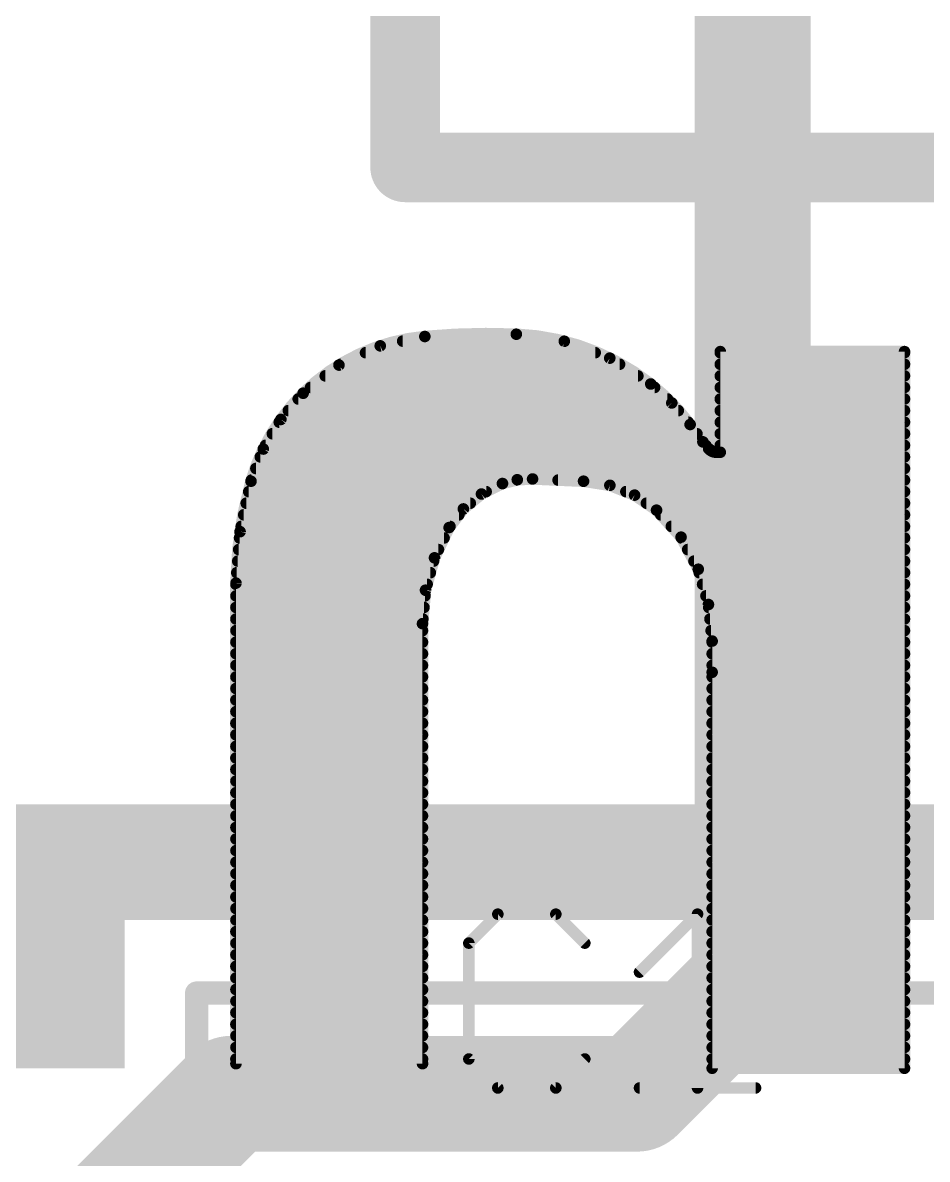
# Model space of a CAD drawing. Extents: x -29 to 78, y -15 to 21.
# Drawn here: x 7.036 to 9.019, y 6.968 to 9.461 of the extents above; entities that cross this region are included whole.
import ezdxf

# ---------------------------------------------------------------- set-up
doc = ezdxf.new("R2010")
doc.units = 0
for name, color, linetype in [('1', 12, 'CONTINUOUS'), ('16', 132, 'CONTINUOUS'), ('22', 53, 'CONTINUOUS'), ('25', 253, 'CONTINUOUS'), ('39', 12, 'CONTINUOUS')]:
    doc.layers.add(name, color=color, linetype=linetype)

# ---------------------------------------------------------------- blocks, each defined once
blk = doc.blocks.new('RECT')
blk.add_solid([(-0.5, -0.5), (0.5, -0.5), (-0.5, 0.5), (0.5, 0.5)])

msp = doc.modelspace()

# ---------------------------------------------------------------- linework, layer by layer
at = {"layer": '1'}
for points, const_width in [([(7.874, 9.144), (7.874, 13.716)], 0.1524), ([(12.446, 9.144), (7.874, 9.144)], 0.1524), ([(13.97, 7.62), (0, 7.62)], 0.254)]:
    msp.add_lwpolyline(points, dxfattribs=dict(at, const_width=const_width))
at = {"layer": '1', "const_width": 0.0762}
for points in [[(7.874, 9.1821, 1), (7.874, 9.1059)], [(7.8359, 9.144, 1), (7.9121, 9.144)]]:
    msp.add_lwpolyline(points, format="xyb", dxfattribs=at)
at = {"layer": '16'}
for points, const_width in [([(7.874, 9.144), (7.874, 13.716)], 0.1524), ([(8.636, 9.906), (8.636, 7.366)], 0.254), ([(12.446, 9.144), (7.874, 9.144)], 0.1524), ([(13.97, 7.62), (0, 7.62)], 0.254), ([(8.636, 7.366), (8.382, 7.112)], 0.254), ([(7.493, 7.112), (6.731, 6.35)], 0.254), ([(8.382, 7.112), (7.493, 7.112)], 0.254)]:
    msp.add_lwpolyline(points, dxfattribs=dict(at, const_width=const_width))
for points, const_width in [([(7.874, 9.1821, 1), (7.874, 9.1059)], 0.0762), ([(7.8359, 9.144, 1), (7.9121, 9.144)], 0.0762), ([(8.6809, 7.3211, 1), (8.5911, 7.4109)], 0.127), ([(8.5725, 7.366, 1), (8.6995, 7.366)], 0.127), ([(7.493, 7.1755, 1), (7.493, 7.0485)], 0.127), ([(7.5379, 7.0671, 1), (7.4481, 7.1569)], 0.127), ([(8.382, 7.0485, 1), (8.382, 7.1755)], 0.127), ([(8.3371, 7.1569, 1), (8.4269, 7.0671)], 0.127)]:
    msp.add_lwpolyline(points, format="xyb", dxfattribs=dict(at, const_width=const_width))
at = {"layer": '22'}
for points, const_width in [([(7.9172, 8.7732, 0.1741), (7.6505, 8.6487)], 0.0254), ([(8.1178, 8.7782, 0.0335), (7.9172, 8.7732)], 0.0254), ([(7.917, 8.7795, 1), (7.9174, 8.7669)], 0.0127), ([(7.9166, 8.7795, 1), (7.9178, 8.7669)], 0.0127), ([(7.9185, 8.767, 1), (7.9159, 8.7794)], 0.0127), ([(7.9178, 8.7669, 1), (7.9166, 8.7795)], 0.0127), ([(8.1187, 8.7845, 1), (8.1169, 8.7719)], 0.0127), ([(8.4125, 8.669, 0.1577), (8.1178, 8.7782)], 0.0254), ([(8.1181, 8.7845, 1), (8.1175, 8.7719)], 0.0127), ([(8.1175, 8.7719, 1), (8.1181, 8.7845)], 0.0127), ([(8.118, 8.7719, 1), (8.1176, 8.7845)], 0.0127), ([(7.8182, 8.7589, 1), (7.8208, 8.7465)], 0.0127), ([(7.8222, 8.7469, 1), (7.8168, 8.7584)], 0.0127), ([(7.8686, 8.7693, 1), (7.8686, 8.7567)], 0.0127), ([(8.2252, 8.7687, 1), (8.2208, 8.7568)], 0.0127), ([(8.221, 8.7567, 1), (8.221, 8.7693)], 0.0127), ([(8.222, 8.7564, 1), (8.2239, 8.769)], 0.0127), ([(8.5649, 8.7464, 1), (8.5649, 8.7338)], 0.0127), ([(8.5712, 8.7401, 1), (8.5586, 8.7401)], 0.0127), ([(8.5649, 8.7464, 1), (8.5649, 8.7338)], 0.0127), ([(8.5712, 8.7401, 1), (8.5586, 8.7401)], 0.0127), ([(8.975, 8.7401, 1), (8.9624, 8.7401)], 0.0127), ([(8.975, 8.7401, 1), (8.9624, 8.7401)], 0.0127), ([(8.9687, 8.7338, 1), (8.9687, 8.7464)], 0.0127), ([(8.9687, 8.7338, 1), (8.9687, 8.7464)], 0.0127), ([(7.7872, 8.7439, 1), (7.7872, 8.7313)], 0.0127), ([(8.2907, 8.7313, 1), (8.2907, 8.7439)], 0.0127), ([(8.326, 8.7311, 1), (8.3192, 8.7204)], 0.0127), ([(8.3204, 8.7198, 1), (8.3248, 8.7317)], 0.0127), ([(8.5649, 8.7439, 1), (8.5649, 8.7313)], 0.0127), ([(8.9687, 8.7313, 1), (8.9687, 8.7439)], 0.0127), ([(7.7263, 8.7162, 1), (7.7317, 8.7047)], 0.0127), ([(7.7329, 8.7054, 1), (7.7251, 8.7154)], 0.0127), ([(7.7328, 8.7186, 1), (7.7328, 8.7059)], 0.0127), ([(8.3441, 8.7059, 1), (8.3441, 8.7186)], 0.0127), ([(8.5649, 8.7186, 1), (8.5649, 8.7059)], 0.0127), ([(8.9687, 8.7059, 1), (8.9687, 8.7186)], 0.0127), ([(7.6989, 8.6931, 1), (7.6989, 8.6805)], 0.0127), ([(8.3843, 8.6805, 1), (8.3843, 8.6931)], 0.0127), ([(8.4168, 8.6737, 1), (8.4082, 8.6643)], 0.0127), ([(8.4988, 8.5801, 0.0664), (8.4125, 8.669)], 0.0254), ([(8.4164, 8.674, 1), (8.4086, 8.664)], 0.0127), ([(8.4086, 8.664, 1), (8.4164, 8.674)], 0.0127), ([(8.4091, 8.6636, 1), (8.4159, 8.6744)], 0.0127), ([(8.5649, 8.6931, 1), (8.5649, 8.6805)], 0.0127), ([(8.9687, 8.6805, 1), (8.9687, 8.6931)], 0.0127), ([(7.6505, 8.6487, 0.1281), (7.5362, 8.4557)], 0.0254), ([(7.6466, 8.6537, 1), (7.6544, 8.6437)], 0.0127), ([(7.646, 8.6532, 1), (7.655, 8.6442)], 0.0127), ([(7.6553, 8.6446, 1), (7.6457, 8.6528)], 0.0127), ([(7.655, 8.6442, 1), (7.646, 8.6532)], 0.0127), ([(7.6666, 8.6677, 1), (7.6666, 8.6551)], 0.0127), ([(8.4209, 8.6551, 1), (8.4209, 8.6677)], 0.0127), ([(8.5649, 8.6677, 1), (8.5649, 8.6551)], 0.0127), ([(8.9687, 8.6551, 1), (8.9687, 8.6677)], 0.0127), ([(7.6397, 8.6424, 1), (7.6397, 8.6297)], 0.0127), ([(8.4491, 8.6297, 1), (8.4491, 8.6424)], 0.0127), ([(8.4634, 8.6315, 1), (8.4538, 8.6233)], 0.0127), ([(8.4543, 8.6227, 1), (8.4629, 8.6321)], 0.0127), ([(8.5649, 8.6424, 1), (8.5649, 8.6297)], 0.0127), ([(8.9687, 8.6297, 1), (8.9687, 8.6424)], 0.0127), ([(7.5968, 8.5953, 1), (7.6064, 8.5871)], 0.0127), ([(7.6071, 8.5879, 1), (7.5961, 8.5944)], 0.0127), ([(7.6181, 8.6169, 1), (7.6181, 8.6043)], 0.0127), ([(8.4729, 8.6043, 1), (8.4729, 8.6169)], 0.0127), ([(8.5649, 8.6169, 1), (8.5649, 8.6043)], 0.0127), ([(8.9687, 8.6043, 1), (8.9687, 8.6169)], 0.0127), ([(7.5981, 8.5915, 1), (7.5981, 8.5789)], 0.0127), ([(8.5039, 8.5839, 1), (8.4937, 8.5763)], 0.0127), ([(8.5268, 8.542, 0.0022), (8.4988, 8.5801)], 0.0254), ([(8.5039, 8.5839, 1), (8.4937, 8.5763)], 0.0127), ([(8.4937, 8.5763, 1), (8.5039, 8.5839)], 0.0127), ([(8.494, 8.576, 1), (8.5036, 8.5842)], 0.0127), ([(8.4945, 8.5789, 1), (8.4945, 8.5915)], 0.0127), ([(8.5649, 8.5915, 1), (8.5649, 8.5789)], 0.0127), ([(8.9687, 8.5789, 1), (8.9687, 8.5915)], 0.0127), ([(7.583, 8.5662, 1), (7.583, 8.5535)], 0.0127), ([(8.5137, 8.5535, 1), (8.5137, 8.5662)], 0.0127), ([(8.5317, 8.5461, 1), (8.5219, 8.5379)], 0.0127), ([(8.5268, 8.542, 0.0333), (8.5395, 8.5268)], 0.0254), ([(8.5319, 8.5457, 1), (8.5217, 8.5383)], 0.0127), ([(8.5217, 8.5382, 1), (8.5319, 8.5458)], 0.0127), ([(8.5217, 8.5383, 1), (8.5319, 8.5457)], 0.0127), ([(8.5649, 8.5662, 1), (8.5649, 8.5535)], 0.0127), ([(8.9687, 8.5535, 1), (8.9687, 8.5662)], 0.0127), ([(7.5577, 8.5295, 1), (7.5686, 8.523)], 0.0127), ([(7.5691, 8.524, 1), (7.5572, 8.5285)], 0.0127), ([(7.568, 8.5407, 1), (7.568, 8.5281)], 0.0127), ([(8.5431, 8.532, 1), (8.5359, 8.5216)], 0.0127), ([(8.5395, 8.5268, 0.205), (8.5573, 8.5192)], 0.0254), ([(8.5441, 8.5312, 1), (8.5349, 8.5224)], 0.0127), ([(8.5332, 8.5281, 1), (8.5332, 8.5407)], 0.0127), ([(8.5346, 8.5227, 1), (8.5444, 8.5309)], 0.0127), ([(8.5349, 8.5224, 1), (8.5441, 8.5312)], 0.0127), ([(8.5489, 8.5274, 1), (8.5464, 8.515)], 0.0127), ([(8.544, 8.516, 1), (8.5512, 8.5264)], 0.0127), ([(8.5573, 8.5255, 1), (8.5573, 8.5129)], 0.0127), ([(8.5573, 8.5255, 1), (8.5573, 8.5129)], 0.0127), ([(8.556, 8.513, 1), (8.5586, 8.5254)], 0.0127), ([(8.5573, 8.5129, 1), (8.5573, 8.5255)], 0.0127), ([(8.5649, 8.5407, 1), (8.5649, 8.5281)], 0.0127), ([(8.5649, 8.5129, 1), (8.5649, 8.5255)], 0.0127), ([(8.5649, 8.5129, 1), (8.5649, 8.5255)], 0.0127), ([(8.9687, 8.5281, 1), (8.9687, 8.5407)], 0.0127), ([(7.5566, 8.5153, 1), (7.5566, 8.5027)], 0.0127), ([(8.5586, 8.5192, 1), (8.5712, 8.5192)], 0.0127), ([(8.5586, 8.5192, 1), (8.5712, 8.5192)], 0.0127), ([(8.9687, 8.5027, 1), (8.9687, 8.5153)], 0.0127), ([(7.5469, 8.49, 1), (7.5469, 8.4773)], 0.0127), ([(8.9687, 8.4773, 1), (8.9687, 8.49)], 0.0127), ([(7.5362, 8.4557, 0.0668), (7.5032, 8.2321)], 0.0254), ([(7.5303, 8.458, 1), (7.5421, 8.4534)], 0.0127), ([(7.5301, 8.4575, 1), (7.5423, 8.4539)], 0.0127), ([(7.5424, 8.4544, 1), (7.53, 8.457)], 0.0127), ([(7.5423, 8.4539, 1), (7.5301, 8.4575)], 0.0127), ([(7.5372, 8.4645, 1), (7.5372, 8.4519)], 0.0127), ([(8.0874, 8.4506, 0.1719), (7.9705, 8.3541)], 0.0254), ([(8.0858, 8.4568, 1), (8.089, 8.4444)], 0.0127), ([(8.1534, 8.4607, 0.0992), (8.0874, 8.4506)], 0.0254), ([(8.0852, 8.4566, 1), (8.0896, 8.4446)], 0.0127), ([(8.0902, 8.4449, 1), (8.0846, 8.4563)], 0.0127), ([(8.0896, 8.4446, 1), (8.0852, 8.4566)], 0.0127), ([(8.1196, 8.4653, 1), (8.1202, 8.4526)], 0.0127), ([(8.1171, 8.4519, 1), (8.1171, 8.4645)], 0.0127), ([(8.1215, 8.4528, 1), (8.1183, 8.4651)], 0.0127), ([(8.1537, 8.467, 1), (8.1531, 8.4544)], 0.0127), ([(8.1534, 8.4607, 0.0006), (8.2652, 8.4557)], 0.0254), ([(8.1537, 8.467, 1), (8.1531, 8.4544)], 0.0127), ([(8.1537, 8.4544, 1), (8.1531, 8.467)], 0.0127), ([(8.1531, 8.4544, 1), (8.1537, 8.467)], 0.0127), ([(8.2093, 8.4645, 1), (8.2093, 8.4519)], 0.0127), ([(8.2662, 8.462, 1), (8.2642, 8.4494)], 0.0127), ([(8.4252, 8.3922, 0.1688), (8.2652, 8.4557)], 0.0254), ([(8.2655, 8.462, 1), (8.2649, 8.4494)], 0.0127), ([(8.2649, 8.4494, 1), (8.2655, 8.462)], 0.0127), ([(8.2649, 8.4494, 1), (8.2655, 8.462)], 0.0127), ([(8.3252, 8.4526, 1), (8.3205, 8.4408)], 0.0127), ([(8.3219, 8.4404, 1), (8.3238, 8.453)], 0.0127), ([(8.9687, 8.4519, 1), (8.9687, 8.4645)], 0.0127), ([(7.5312, 8.4391, 1), (7.5312, 8.4265)], 0.0127), ([(8.0386, 8.4333, 1), (8.0442, 8.422)], 0.0127), ([(8.0454, 8.4227, 1), (8.0374, 8.4325)], 0.0127), ([(8.0517, 8.4265, 1), (8.0517, 8.4391)], 0.0127), ([(8.3579, 8.4391, 1), (8.3579, 8.4265)], 0.0127), ([(8.3807, 8.4304, 1), (8.3735, 8.4199)], 0.0127), ([(8.3747, 8.4193, 1), (8.3794, 8.4311)], 0.0127), ([(8.9687, 8.4265, 1), (8.9687, 8.4391)], 0.0127), ([(7.5257, 8.4138, 1), (7.5257, 8.4011)], 0.0127), ([(7.9977, 8.3998, 1), (8.0058, 8.39)], 0.0127), ([(8.0068, 8.391, 1), (7.9967, 8.3988)], 0.0127), ([(8.0169, 8.4011, 1), (8.0169, 8.4138)], 0.0127), ([(8.403, 8.4138, 1), (8.403, 8.4011)], 0.0127), ([(8.4299, 8.3965, 1), (8.4205, 8.3879)], 0.0127), ([(8.5166, 8.2626, 0.1229), (8.4252, 8.3922)], 0.0254), ([(8.4293, 8.397, 1), (8.4211, 8.3874)], 0.0127), ([(8.4211, 8.3874, 1), (8.4293, 8.397)], 0.0127), ([(8.4216, 8.387, 1), (8.4288, 8.3974)], 0.0127), ([(8.9687, 8.4011, 1), (8.9687, 8.4138)], 0.0127), ([(7.5202, 8.3883, 1), (7.5202, 8.3757)], 0.0127), ([(7.9919, 8.3757, 1), (7.9919, 8.3883)], 0.0127), ([(8.4344, 8.3883, 1), (8.4344, 8.3757)], 0.0127), ([(8.9687, 8.3757, 1), (8.9687, 8.3883)], 0.0127), ([(7.5186, 8.3445, 1), (7.5059, 8.3455)], 0.0127), ([(7.506, 8.3463, 1), (7.5184, 8.3437)], 0.0127), ([(7.5147, 8.3629, 1), (7.5147, 8.3503)], 0.0127), ([(7.9705, 8.3541, 0.136), (7.9121, 8.1432)], 0.0254), ([(7.9655, 8.358, 1), (7.9755, 8.3502)], 0.0127), ([(7.9651, 8.3574, 1), (7.9759, 8.3508)], 0.0127), ([(7.9762, 8.3513, 1), (7.9648, 8.3569)], 0.0127), ([(7.9759, 8.3508, 1), (7.9651, 8.3574)], 0.0127), ([(7.9724, 8.3503, 1), (7.9724, 8.3629)], 0.0127), ([(8.4575, 8.3629, 1), (8.4575, 8.3503)], 0.0127), ([(8.9687, 8.3503, 1), (8.9687, 8.3629)], 0.0127), ([(7.5111, 8.3376, 1), (7.5111, 8.3249)], 0.0127), ([(7.9594, 8.3249, 1), (7.9594, 8.3376)], 0.0127), ([(8.4845, 8.336, 1), (8.4733, 8.33)], 0.0127), ([(8.4798, 8.3376, 1), (8.4798, 8.3249)], 0.0127), ([(8.4742, 8.3288, 1), (8.4836, 8.3373)], 0.0127), ([(8.9687, 8.3249, 1), (8.9687, 8.3376)], 0.0127), ([(7.5091, 8.3121, 1), (7.5091, 8.2995)], 0.0127), ([(7.9471, 8.2995, 1), (7.9471, 8.3121)], 0.0127), ([(8.4934, 8.3121, 1), (8.4934, 8.2995)], 0.0127), ([(8.9687, 8.2995, 1), (8.9687, 8.3121)], 0.0127), ([(7.5071, 8.2867, 1), (7.5071, 8.2741)], 0.0127), ([(7.9327, 8.2905, 1), (7.9441, 8.2849)], 0.0127), ([(7.9445, 8.286, 1), (7.9323, 8.2894)], 0.0127), ([(7.9364, 8.2741, 1), (7.9364, 8.2867)], 0.0127), ([(8.5071, 8.2867, 1), (8.5071, 8.2741)], 0.0127), ([(8.9687, 8.2741, 1), (8.9687, 8.2867)], 0.0127), ([(7.505, 8.2614, 1), (7.505, 8.2487)], 0.0127), ([(7.9293, 8.2487, 1), (7.9293, 8.2614)], 0.0127), ([(8.5227, 8.2644, 1), (8.5105, 8.2608)], 0.0127), ([(8.5471, 8.1051, 0.0895), (8.5166, 8.2626)], 0.0254), ([(8.5225, 8.2649, 1), (8.5107, 8.2603)], 0.0127), ([(8.5107, 8.2603, 1), (8.5225, 8.2649)], 0.0127), ([(8.511, 8.2596, 1), (8.5222, 8.2656)], 0.0127), ([(8.5188, 8.2614, 1), (8.5188, 8.2487)], 0.0127), ([(8.9687, 8.2487, 1), (8.9687, 8.2614)], 0.0127), ([(7.5096, 8.2321, 1), (7.4969, 8.2321)], 0.0127), ([(7.5096, 8.2321, 1), (7.4969, 8.2321)], 0.0127), ([(7.5032, 8.2359, 1), (7.5032, 8.2233)], 0.0127), ([(7.4969, 8.2326, 1), (7.5095, 8.2316)], 0.0127), ([(7.4969, 8.2322, 1), (7.5095, 8.232)], 0.0127), ([(7.925, 8.2161, 1), (7.9124, 8.2172)], 0.0127), ([(7.9223, 8.2233, 1), (7.9223, 8.2359)], 0.0127), ([(8.5261, 8.2359, 1), (8.5261, 8.2233)], 0.0127), ([(8.9687, 8.2233, 1), (8.9687, 8.2359)], 0.0127), ([(7.5032, 8.2105, 1), (7.5032, 8.1979)], 0.0127), ([(7.9126, 8.2183, 1), (7.9248, 8.2149)], 0.0127), ([(7.9176, 8.1979, 1), (7.9176, 8.2105)], 0.0127), ([(8.5334, 8.2105, 1), (8.5334, 8.1979)], 0.0127), ([(8.9687, 8.1979, 1), (8.9687, 8.2105)], 0.0127), ([(7.5032, 8.1852, 1), (7.5032, 8.1725)], 0.0127), ([(7.9153, 8.1725, 1), (7.9153, 8.1852)], 0.0127), ([(8.5452, 8.1859, 1), (8.5326, 8.1846)], 0.0127), ([(8.5328, 8.1835, 1), (8.545, 8.187)], 0.0127), ([(8.5396, 8.1852, 1), (8.5396, 8.1725)], 0.0127), ([(8.9687, 8.1725, 1), (8.9687, 8.1852)], 0.0127), ([(7.5032, 8.1597, 1), (7.5032, 8.1471)], 0.0127), ([(7.9185, 8.1432, 1), (7.9058, 8.1432)], 0.0127), ([(7.9185, 8.1432, 1), (7.9058, 8.1432)], 0.0127), ([(7.913, 8.1471, 1), (7.913, 8.1597)], 0.0127), ([(8.5422, 8.1597, 1), (8.5422, 8.1471)], 0.0127), ([(8.9687, 8.1471, 1), (8.9687, 8.1597)], 0.0127), ([(7.5032, 8.1343, 1), (7.5032, 8.1217)], 0.0127), ([(7.9058, 8.1438, 1), (7.9184, 8.1426)], 0.0127), ([(7.9058, 8.1432, 1), (7.9184, 8.1432)], 0.0127), ([(7.9121, 8.1217, 1), (7.9121, 8.1343)], 0.0127), ([(8.5448, 8.1343, 1), (8.5448, 8.1217)], 0.0127), ([(8.9687, 8.1217, 1), (8.9687, 8.1343)], 0.0127), ([(7.5032, 8.109, 1), (7.5032, 8.0963)], 0.0127), ([(7.9121, 8.0963, 1), (7.9121, 8.109)], 0.0127), ([(8.5471, 8.0366, 0.0064), (8.5471, 8.1051)], 0.0254), ([(8.5534, 8.1052, 1), (8.5408, 8.105)], 0.0127), ([(8.5471, 8.109, 1), (8.5471, 8.0963)], 0.0127), ([(8.5534, 8.1051, 1), (8.5408, 8.1051)], 0.0127), ([(8.5408, 8.1045, 1), (8.5534, 8.1057)], 0.0127), ([(8.5408, 8.105, 1), (8.5534, 8.1052)], 0.0127), ([(8.9687, 8.0963, 1), (8.9687, 8.109)], 0.0127), ([(7.5032, 8.0836, 1), (7.5032, 8.0709)], 0.0127), ([(7.9121, 8.0709, 1), (7.9121, 8.0836)], 0.0127), ([(8.5471, 8.0836, 1), (8.5471, 8.0709)], 0.0127), ([(8.9687, 8.0709, 1), (8.9687, 8.0836)], 0.0127), ([(7.5032, 8.0581, 1), (7.5032, 8.0455)], 0.0127), ([(7.9121, 8.0455, 1), (7.9121, 8.0581)], 0.0127), ([(8.5471, 8.0581, 1), (8.5471, 8.0455)], 0.0127), ([(8.9687, 8.0455, 1), (8.9687, 8.0581)], 0.0127), ([(7.5032, 8.0328, 1), (7.5032, 8.0201)], 0.0127), ([(7.9121, 8.0201, 1), (7.9121, 8.0328)], 0.0127), ([(8.5408, 8.0367, 1), (8.5534, 8.0365)], 0.0127), ([(8.5471, 8.0328, 1), (8.5471, 8.0201)], 0.0127), ([(8.5534, 8.0366, 1), (8.5408, 8.0366)], 0.0127), ([(8.9687, 8.0201, 1), (8.9687, 8.0328)], 0.0127), ([(7.5032, 8.0074, 1), (7.5032, 7.9947)], 0.0127), ([(7.9121, 7.9947, 1), (7.9121, 8.0074)], 0.0127), ([(8.5471, 8.0074, 1), (8.5471, 7.9947)], 0.0127), ([(8.9687, 7.9947, 1), (8.9687, 8.0074)], 0.0127), ([(7.5032, 7.982, 1), (7.5032, 7.9692)], 0.0127), ([(7.9121, 7.9692, 1), (7.9121, 7.982)], 0.0127), ([(8.5471, 7.982, 1), (8.5471, 7.9692)], 0.0127), ([(8.9687, 7.9692, 1), (8.9687, 7.982)], 0.0127), ([(7.5032, 7.9566, 1), (7.5032, 7.9439)], 0.0127), ([(7.9121, 7.9439, 1), (7.9121, 7.9566)], 0.0127), ([(8.5471, 7.9566, 1), (8.5471, 7.9439)], 0.0127), ([(8.9687, 7.9439, 1), (8.9687, 7.9566)], 0.0127), ([(7.5032, 7.9312, 1), (7.5032, 7.9184)], 0.0127), ([(7.9121, 7.9184, 1), (7.9121, 7.9312)], 0.0127), ([(8.5471, 7.9312, 1), (8.5471, 7.9184)], 0.0127), ([(8.9687, 7.9184, 1), (8.9687, 7.9312)], 0.0127), ([(7.5032, 7.9058, 1), (7.5032, 7.893)], 0.0127), ([(7.9121, 7.893, 1), (7.9121, 7.9058)], 0.0127), ([(8.5471, 7.9058, 1), (8.5471, 7.893)], 0.0127), ([(8.9687, 7.893, 1), (8.9687, 7.9058)], 0.0127), ([(7.5032, 7.8804, 1), (7.5032, 7.8677)], 0.0127), ([(7.9121, 7.8677, 1), (7.9121, 7.8804)], 0.0127), ([(8.5471, 7.8804, 1), (8.5471, 7.8677)], 0.0127), ([(8.9687, 7.8677, 1), (8.9687, 7.8804)], 0.0127), ([(7.5032, 7.855, 1), (7.5032, 7.8422)], 0.0127), ([(7.9121, 7.8422, 1), (7.9121, 7.855)], 0.0127), ([(8.5471, 7.855, 1), (8.5471, 7.8422)], 0.0127), ([(8.9687, 7.8422, 1), (8.9687, 7.855)], 0.0127), ([(7.5032, 7.8296, 1), (7.5032, 7.8168)], 0.0127), ([(7.9121, 7.8168, 1), (7.9121, 7.8296)], 0.0127), ([(8.5471, 7.8296, 1), (8.5471, 7.8168)], 0.0127), ([(8.9687, 7.8168, 1), (8.9687, 7.8296)], 0.0127), ([(7.5032, 7.8042, 1), (7.5032, 7.7915)], 0.0127), ([(7.9121, 7.7915, 1), (7.9121, 7.8042)], 0.0127), ([(8.5471, 7.8042, 1), (8.5471, 7.7915)], 0.0127), ([(8.9687, 7.7915, 1), (8.9687, 7.8042)], 0.0127), ([(7.5032, 7.7788, 1), (7.5032, 7.766)], 0.0127), ([(7.9121, 7.766, 1), (7.9121, 7.7788)], 0.0127), ([(8.5471, 7.7788, 1), (8.5471, 7.766)], 0.0127), ([(8.9687, 7.766, 1), (8.9687, 7.7788)], 0.0127), ([(7.5032, 7.7534, 1), (7.5032, 7.7407)], 0.0127), ([(7.9121, 7.7407, 1), (7.9121, 7.7534)], 0.0127), ([(8.5471, 7.7534, 1), (8.5471, 7.7407)], 0.0127), ([(8.9687, 7.7407, 1), (8.9687, 7.7534)], 0.0127), ([(7.5032, 7.728, 1), (7.5032, 7.7153)], 0.0127), ([(7.9121, 7.7153, 1), (7.9121, 7.728)], 0.0127), ([(8.5471, 7.728, 1), (8.5471, 7.7153)], 0.0127), ([(8.9687, 7.7153, 1), (8.9687, 7.728)], 0.0127), ([(7.5032, 7.7026, 1), (7.5032, 7.6898)], 0.0127), ([(7.9121, 7.6898, 1), (7.9121, 7.7026)], 0.0127), ([(8.5471, 7.7026, 1), (8.5471, 7.6898)], 0.0127), ([(8.9687, 7.6898, 1), (8.9687, 7.7026)], 0.0127), ([(7.5032, 7.6772, 1), (7.5032, 7.6645)], 0.0127), ([(7.9121, 7.6645, 1), (7.9121, 7.6772)], 0.0127), ([(8.5471, 7.6772, 1), (8.5471, 7.6645)], 0.0127), ([(8.9687, 7.6645, 1), (8.9687, 7.6772)], 0.0127), ([(7.5032, 7.6518, 1), (7.5032, 7.6391)], 0.0127), ([(7.9121, 7.6391, 1), (7.9121, 7.6518)], 0.0127), ([(8.5471, 7.6518, 1), (8.5471, 7.6391)], 0.0127), ([(8.9687, 7.6391, 1), (8.9687, 7.6518)], 0.0127), ([(7.5032, 7.6264, 1), (7.5032, 7.6136)], 0.0127), ([(7.9121, 7.6136, 1), (7.9121, 7.6264)], 0.0127), ([(8.5471, 7.6264, 1), (8.5471, 7.6136)], 0.0127), ([(8.9687, 7.6136, 1), (8.9687, 7.6264)], 0.0127), ([(7.5032, 7.601, 1), (7.5032, 7.5883)], 0.0127), ([(7.9121, 7.5883, 1), (7.9121, 7.601)], 0.0127), ([(8.5471, 7.601, 1), (8.5471, 7.5883)], 0.0127), ([(8.9687, 7.5883, 1), (8.9687, 7.601)], 0.0127), ([(7.5032, 7.5756, 1), (7.5032, 7.5629)], 0.0127), ([(7.9121, 7.5629, 1), (7.9121, 7.5756)], 0.0127), ([(8.5471, 7.5756, 1), (8.5471, 7.5629)], 0.0127), ([(8.9687, 7.5629, 1), (8.9687, 7.5756)], 0.0127), ([(7.5032, 7.5502, 1), (7.5032, 7.5374)], 0.0127), ([(7.9121, 7.5374, 1), (7.9121, 7.5502)], 0.0127), ([(8.5471, 7.5502, 1), (8.5471, 7.5374)], 0.0127), ([(8.9687, 7.5374, 1), (8.9687, 7.5502)], 0.0127), ([(7.5032, 7.5248, 1), (7.5032, 7.5121)], 0.0127), ([(7.9121, 7.5121, 1), (7.9121, 7.5248)], 0.0127), ([(8.5471, 7.5248, 1), (8.5471, 7.5121)], 0.0127), ([(8.9687, 7.5121, 1), (8.9687, 7.5248)], 0.0127), ([(7.5032, 7.4994, 1), (7.5032, 7.4867)], 0.0127), ([(7.9121, 7.4867, 1), (7.9121, 7.4994)], 0.0127), ([(8.5471, 7.4994, 1), (8.5471, 7.4867)], 0.0127), ([(8.9687, 7.4867, 1), (8.9687, 7.4994)], 0.0127), ([(7.5032, 7.474, 1), (7.5032, 7.4612)], 0.0127), ([(7.9121, 7.4612, 1), (7.9121, 7.474)], 0.0127), ([(8.5471, 7.474, 1), (8.5471, 7.4612)], 0.0127), ([(8.9687, 7.4612, 1), (8.9687, 7.474)], 0.0127), ([(7.5032, 7.4486, 1), (7.5032, 7.4359)], 0.0127), ([(7.9121, 7.4359, 1), (7.9121, 7.4486)], 0.0127), ([(8.5471, 7.4486, 1), (8.5471, 7.4359)], 0.0127), ([(8.9687, 7.4359, 1), (8.9687, 7.4486)], 0.0127), ([(7.5032, 7.4232, 1), (7.5032, 7.4104)], 0.0127), ([(7.9121, 7.4104, 1), (7.9121, 7.4232)], 0.0127), ([(8.5471, 7.4232, 1), (8.5471, 7.4104)], 0.0127), ([(8.9687, 7.4104, 1), (8.9687, 7.4232)], 0.0127), ([(7.5032, 7.3978, 1), (7.5032, 7.385)], 0.0127), ([(7.9121, 7.385, 1), (7.9121, 7.3978)], 0.0127), ([(8.5471, 7.3978, 1), (8.5471, 7.385)], 0.0127), ([(8.9687, 7.385, 1), (8.9687, 7.3978)], 0.0127), ([(7.5032, 7.3724, 1), (7.5032, 7.3597)], 0.0127), ([(7.9121, 7.3597, 1), (7.9121, 7.3724)], 0.0127), ([(8.5471, 7.3724, 1), (8.5471, 7.3597)], 0.0127), ([(8.9687, 7.3597, 1), (8.9687, 7.3724)], 0.0127), ([(7.5032, 7.347, 1), (7.5032, 7.3342)], 0.0127), ([(7.9121, 7.3342, 1), (7.9121, 7.347)], 0.0127), ([(8.5471, 7.347, 1), (8.5471, 7.3342)], 0.0127), ([(8.9687, 7.3342, 1), (8.9687, 7.347)], 0.0127), ([(7.5032, 7.3216, 1), (7.5032, 7.3088)], 0.0127), ([(7.9121, 7.3088, 1), (7.9121, 7.3216)], 0.0127), ([(8.5471, 7.3216, 1), (8.5471, 7.3088)], 0.0127), ([(8.9687, 7.3088, 1), (8.9687, 7.3216)], 0.0127), ([(7.5032, 7.2962, 1), (7.5032, 7.2835)], 0.0127), ([(7.9121, 7.2835, 1), (7.9121, 7.2962)], 0.0127), ([(8.5471, 7.2962, 1), (8.5471, 7.2835)], 0.0127), ([(8.9687, 7.2835, 1), (8.9687, 7.2962)], 0.0127), ([(7.5032, 7.2708, 1), (7.5032, 7.258)], 0.0127), ([(7.9121, 7.258, 1), (7.9121, 7.2708)], 0.0127), ([(8.5471, 7.2708, 1), (8.5471, 7.258)], 0.0127), ([(8.9687, 7.258, 1), (8.9687, 7.2708)], 0.0127), ([(7.5032, 7.2454, 1), (7.5032, 7.2327)], 0.0127), ([(7.9121, 7.2327, 1), (7.9121, 7.2454)], 0.0127), ([(8.5471, 7.2454, 1), (8.5471, 7.2327)], 0.0127), ([(8.9687, 7.2327, 1), (8.9687, 7.2454)], 0.0127), ([(7.5032, 7.22, 1), (7.5032, 7.2073)], 0.0127), ([(7.9121, 7.2073, 1), (7.9121, 7.22)], 0.0127), ([(8.5471, 7.22, 1), (8.5471, 7.2073)], 0.0127), ([(8.9687, 7.2073, 1), (8.9687, 7.22)], 0.0127), ([(7.5032, 7.1946, 1), (7.5032, 7.1818)], 0.0127), ([(7.5032, 7.1844, 1), (7.5032, 7.1716)], 0.0127), ([(7.5032, 7.1844, 1), (7.5032, 7.1716)], 0.0127), ([(7.4969, 7.178, 1), (7.5096, 7.178)], 0.0127), ([(7.4969, 7.178, 1), (7.5096, 7.178)], 0.0127), ([(7.9058, 7.178, 1), (7.9185, 7.178)], 0.0127), ([(7.9058, 7.178, 1), (7.9185, 7.178)], 0.0127), ([(7.9121, 7.1818, 1), (7.9121, 7.1946)], 0.0127), ([(7.9121, 7.1716, 1), (7.9121, 7.1844)], 0.0127), ([(7.9121, 7.1716, 1), (7.9121, 7.1844)], 0.0127), ([(8.5471, 7.1946, 1), (8.5471, 7.1818)], 0.0127), ([(8.5471, 7.1743, 1), (8.5471, 7.1616)], 0.0127), ([(8.5471, 7.1743, 1), (8.5471, 7.1616)], 0.0127), ([(8.9687, 7.1818, 1), (8.9687, 7.1946)], 0.0127), ([(8.9687, 7.1616, 1), (8.9687, 7.1743)], 0.0127), ([(8.9687, 7.1616, 1), (8.9687, 7.1743)], 0.0127), ([(8.5408, 7.1679, 1), (8.5534, 7.1679)], 0.0127), ([(8.5408, 7.1679, 1), (8.5534, 7.1679)], 0.0127), ([(8.9624, 7.1679, 1), (8.975, 7.1679)], 0.0127), ([(8.9624, 7.1679, 1), (8.975, 7.1679)], 0.0127)]:
    msp.add_lwpolyline(points, format="xyb", dxfattribs=dict(at, const_width=const_width))
at = {"layer": '22', "const_width": 0.0254}
for points in [[(7.9172, 8.7732), (7.8195, 8.7527)], [(8.1178, 8.7782), (7.9172, 8.7732)], [(8.223, 8.7627), (8.1178, 8.7782)], [(7.8195, 8.7527), (7.729, 8.7104)], [(7.8686, 8.763), (8.221, 8.763)], [(8.3226, 8.7258), (8.223, 8.7627)], [(8.9687, 8.7401), (8.5649, 8.7401)], [(8.5649, 8.7401), (8.5649, 8.5192)], [(8.9687, 8.7401), (8.5649, 8.7401)], [(8.5649, 8.7401), (8.5649, 8.5192)], [(8.9687, 7.1679), (8.9687, 8.7401)], [(8.9687, 7.1679), (8.9687, 8.7401)], [(7.7872, 8.7376), (8.2907, 8.7376)], [(8.4125, 8.669), (8.3226, 8.7258)], [(8.5649, 8.7376), (8.9687, 8.7376)], [(7.729, 8.7104), (7.6505, 8.6487)], [(7.7328, 8.7122), (8.3441, 8.7122)], [(8.5649, 8.7122), (8.9687, 8.7122)], [(7.6989, 8.6868), (8.3843, 8.6868)], [(8.4586, 8.6274), (8.4125, 8.669)], [(8.5649, 8.6868), (8.9687, 8.6868)], [(7.6505, 8.6487), (7.6016, 8.5912)], [(7.6666, 8.6614), (8.4209, 8.6614)], [(8.5649, 8.6614), (8.9687, 8.6614)], [(7.6397, 8.636), (8.4491, 8.636)], [(8.4988, 8.5801), (8.4586, 8.6274)], [(8.5649, 8.636), (8.9687, 8.636)], [(7.6016, 8.5912), (7.5631, 8.5262)], [(7.6181, 8.6106), (8.4729, 8.6106)], [(8.5649, 8.6106), (8.9687, 8.6106)], [(7.5981, 8.5852), (8.4945, 8.5852)], [(8.5268, 8.542), (8.4988, 8.5801)], [(8.5649, 8.5852), (8.9687, 8.5852)], [(7.583, 8.5598), (8.5137, 8.5598)], [(8.5395, 8.5268), (8.5268, 8.542)], [(8.5649, 8.5598), (8.9687, 8.5598)], [(7.5631, 8.5262), (7.5362, 8.4557)], [(7.568, 8.5344), (8.5332, 8.5344)], [(8.5476, 8.5212), (8.5395, 8.5268)], [(8.5573, 8.5192), (8.5476, 8.5212)], [(8.5649, 8.5192), (8.5573, 8.5192)], [(8.5649, 8.5192), (8.5573, 8.5192)], [(8.5649, 8.5344), (8.9687, 8.5344)], [(7.5566, 8.509), (8.9687, 8.509)], [(7.5469, 8.4836), (8.9687, 8.4836)], [(7.5362, 8.4557), (7.5122, 8.345)], [(7.5372, 8.4582), (8.1171, 8.4582)], [(8.0414, 8.4276), (8.0874, 8.4506)], [(8.0874, 8.4506), (8.1199, 8.4589)], [(8.1199, 8.4589), (8.1534, 8.4607)], [(8.1534, 8.4607), (8.2652, 8.4557)], [(8.2093, 8.4582), (8.9687, 8.4582)], [(8.2652, 8.4557), (8.3228, 8.4467)], [(8.3228, 8.4467), (8.3771, 8.4252)], [(7.5312, 8.4328), (8.0517, 8.4328)], [(8.0018, 8.3949), (8.0414, 8.4276)], [(8.3579, 8.4328), (8.9687, 8.4328)], [(8.3771, 8.4252), (8.4252, 8.3922)], [(7.5257, 8.4074), (8.0169, 8.4074)], [(7.9705, 8.3541), (8.0018, 8.3949)], [(8.403, 8.4074), (8.9687, 8.4074)], [(8.4252, 8.3922), (8.4789, 8.333)], [(7.5202, 8.382), (7.9919, 8.382)], [(8.4344, 8.382), (8.9687, 8.382)], [(7.5122, 8.345), (7.5032, 8.2321)], [(7.5147, 8.3566), (7.9724, 8.3566)], [(7.9384, 8.2877), (7.9705, 8.3541)], [(8.4575, 8.3566), (8.9687, 8.3566)], [(7.5111, 8.3312), (7.9594, 8.3312)], [(8.4789, 8.333), (8.5166, 8.2626)], [(8.4798, 8.3312), (8.9687, 8.3312)], [(7.5091, 8.3058), (7.9471, 8.3058)], [(8.4934, 8.3058), (8.9687, 8.3058)], [(7.5071, 8.2804), (7.9364, 8.2804)], [(7.9187, 8.2166), (7.9384, 8.2877)], [(8.5071, 8.2804), (8.9687, 8.2804)], [(7.505, 8.255), (7.9293, 8.255)], [(8.5166, 8.2626), (8.5389, 8.1852)], [(8.5188, 8.255), (8.9687, 8.255)], [(7.5032, 8.2321), (7.5032, 7.178)], [(7.5032, 8.2321), (7.5032, 7.178)], [(7.5032, 8.2296), (7.9223, 8.2296)], [(7.9121, 8.1432), (7.9187, 8.2166)], [(8.5261, 8.2296), (8.9687, 8.2296)], [(7.5032, 8.2042), (7.9176, 8.2042)], [(8.5334, 8.2042), (8.9687, 8.2042)], [(7.5032, 8.1788), (7.9153, 8.1788)], [(8.5389, 8.1852), (8.5471, 8.1051)], [(8.5396, 8.1788), (8.9687, 8.1788)], [(7.5032, 8.1534), (7.913, 8.1534)], [(7.9121, 7.178), (7.9121, 8.1432)], [(7.9121, 7.178), (7.9121, 8.1432)], [(8.5422, 8.1534), (8.9687, 8.1534)], [(7.5032, 8.128), (7.9121, 8.128)], [(8.5448, 8.128), (8.9687, 8.128)], [(7.5032, 8.1026), (7.9121, 8.1026)], [(8.5471, 8.1051), (8.5471, 7.1679)], [(8.5471, 8.1026), (8.9687, 8.1026)], [(7.5032, 8.0772), (7.9121, 8.0772)], [(8.5471, 8.0772), (8.9687, 8.0772)], [(7.5032, 8.0518), (7.9121, 8.0518)], [(8.5471, 8.0518), (8.9687, 8.0518)], [(7.5032, 8.0264), (7.9121, 8.0264)], [(8.5471, 8.0366), (8.5471, 7.1679)], [(8.5471, 8.0264), (8.9687, 8.0264)], [(7.5032, 8.001), (7.9121, 8.001)], [(8.5471, 8.001), (8.9687, 8.001)], [(7.5032, 7.9756), (7.9121, 7.9756)], [(8.5471, 7.9756), (8.9687, 7.9756)], [(7.5032, 7.9502), (7.9121, 7.9502)], [(8.5471, 7.9502), (8.9687, 7.9502)], [(7.5032, 7.9248), (7.9121, 7.9248)], [(8.5471, 7.9248), (8.9687, 7.9248)], [(7.5032, 7.8994), (7.9121, 7.8994)], [(8.5471, 7.8994), (8.9687, 7.8994)], [(7.5032, 7.874), (7.9121, 7.874)], [(8.5471, 7.874), (8.9687, 7.874)], [(7.5032, 7.8486), (7.9121, 7.8486)], [(8.5471, 7.8486), (8.9687, 7.8486)], [(7.5032, 7.8232), (7.9121, 7.8232)], [(8.5471, 7.8232), (8.9687, 7.8232)], [(7.5032, 7.7978), (7.9121, 7.7978)], [(8.5471, 7.7978), (8.9687, 7.7978)], [(7.5032, 7.7724), (7.9121, 7.7724)], [(8.5471, 7.7724), (8.9687, 7.7724)], [(7.5032, 7.747), (7.9121, 7.747)], [(8.5471, 7.747), (8.9687, 7.747)], [(7.5032, 7.7216), (7.9121, 7.7216)], [(8.5471, 7.7216), (8.9687, 7.7216)], [(7.5032, 7.6962), (7.9121, 7.6962)], [(8.5471, 7.6962), (8.9687, 7.6962)], [(7.5032, 7.6708), (7.9121, 7.6708)], [(8.5471, 7.6708), (8.9687, 7.6708)], [(7.5032, 7.6454), (7.9121, 7.6454)], [(8.5471, 7.6454), (8.9687, 7.6454)], [(7.5032, 7.62), (7.9121, 7.62)], [(8.5471, 7.62), (8.9687, 7.62)], [(7.5032, 7.5946), (7.9121, 7.5946)], [(8.5471, 7.5946), (8.9687, 7.5946)], [(7.5032, 7.5692), (7.9121, 7.5692)], [(8.5471, 7.5692), (8.9687, 7.5692)], [(7.5032, 7.5438), (7.9121, 7.5438)], [(8.5471, 7.5438), (8.9687, 7.5438)], [(7.5032, 7.5184), (7.9121, 7.5184)], [(8.5471, 7.5184), (8.9687, 7.5184)], [(7.5032, 7.493), (7.9121, 7.493)], [(8.5471, 7.493), (8.9687, 7.493)], [(7.5032, 7.4676), (7.9121, 7.4676)], [(8.5471, 7.4676), (8.9687, 7.4676)], [(7.5032, 7.4422), (7.9121, 7.4422)], [(8.5471, 7.4422), (8.9687, 7.4422)], [(7.5032, 7.4168), (7.9121, 7.4168)], [(8.5471, 7.4168), (8.9687, 7.4168)], [(7.5032, 7.3914), (7.9121, 7.3914)], [(8.5471, 7.3914), (8.9687, 7.3914)], [(7.5032, 7.366), (7.9121, 7.366)], [(8.5471, 7.366), (8.9687, 7.366)], [(7.5032, 7.3406), (7.9121, 7.3406)], [(8.5471, 7.3406), (8.9687, 7.3406)], [(7.5032, 7.3152), (7.9121, 7.3152)], [(8.5471, 7.3152), (8.9687, 7.3152)], [(7.5032, 7.2898), (7.9121, 7.2898)], [(8.5471, 7.2898), (8.9687, 7.2898)], [(7.5032, 7.2644), (7.9121, 7.2644)], [(8.5471, 7.2644), (8.9687, 7.2644)], [(7.5032, 7.239), (7.9121, 7.239)], [(8.5471, 7.239), (8.9687, 7.239)], [(7.5032, 7.2136), (7.9121, 7.2136)], [(8.5471, 7.2136), (8.9687, 7.2136)], [(7.5032, 7.1882), (7.9121, 7.1882)], [(7.5032, 7.178), (7.9121, 7.178)], [(7.5032, 7.178), (7.9121, 7.178)], [(8.5471, 7.1882), (8.9687, 7.1882)], [(8.5471, 7.1679), (8.9687, 7.1679)], [(8.5471, 7.1679), (8.9687, 7.1679)]]:
    msp.add_lwpolyline(points, dxfattribs=at)
at = {"layer": '25', "const_width": 0.0254}
for points in [[(8.0773, 7.506), (8.0137, 7.4425)], [(8.2044, 7.506), (8.0773, 7.506)], [(8.2679, 7.4425), (8.2044, 7.506)], [(8.3879, 7.3789), (8.515, 7.506)], [(8.515, 7.506), (8.515, 7.1247)], [(8.0137, 7.4425), (8.0137, 7.1883)], [(8.0137, 7.1883), (8.0773, 7.1247)], [(8.2044, 7.1247), (8.2679, 7.1883)], [(8.0773, 7.1247), (8.2044, 7.1247)], [(8.3879, 7.1247), (8.6421, 7.1247)]]:
    msp.add_lwpolyline(points, dxfattribs=at)
at = {"layer": '25', "const_width": 0.0127}
for points in [[(8.0773, 7.5124, 1), (8.0773, 7.4997)], [(8.0817, 7.5015, 1), (8.0728, 7.5105)], [(8.2089, 7.5105, 1), (8.1999, 7.5015)], [(8.2044, 7.4997, 1), (8.2044, 7.5124)], [(8.5214, 7.506, 1), (8.5087, 7.506)], [(8.5195, 7.5015, 1), (8.5105, 7.5105)], [(8.02, 7.4425, 1), (8.0074, 7.4425)], [(8.0092, 7.447, 1), (8.0182, 7.438)], [(8.2634, 7.438, 1), (8.2724, 7.447)], [(8.3834, 7.3834, 1), (8.3924, 7.3744)], [(8.0182, 7.1927, 1), (8.0092, 7.1838)], [(8.0074, 7.1883, 1), (8.02, 7.1883)], [(8.2724, 7.1838, 1), (8.2634, 7.1927)], [(8.0773, 7.1311, 1), (8.0773, 7.1184)], [(8.0728, 7.1202, 1), (8.0817, 7.1292)], [(8.1999, 7.1292, 1), (8.2089, 7.1202)], [(8.2044, 7.1184, 1), (8.2044, 7.1311)], [(8.3879, 7.1311, 1), (8.3879, 7.1184)], [(8.5087, 7.1247, 1), (8.5214, 7.1247)], [(8.6421, 7.1184, 1), (8.6421, 7.1311)]]:
    msp.add_lwpolyline(points, format="xyb", dxfattribs=at)
at = {"layer": '39', "const_width": 0.0508}
for points in [[(7.417, 7.333), (10.363, 7.333)], [(7.417, 5.367), (7.417, 7.333)]]:
    msp.add_lwpolyline(points, dxfattribs=at)
at = {"layer": '39', "const_width": 0.0254}
for points in [[(7.417, 7.3457, 1), (7.417, 7.3203)], [(7.4297, 7.333, 1), (7.4043, 7.333)]]:
    msp.add_lwpolyline(points, format="xyb", dxfattribs=at)

# ---------------------------------------------------------------- block references
at = {"layer": '22', "xscale": 0.4953, "yscale": 0.4851, "rotation": 180}
msp.add_blockref('RECT', (7.0117, 7.4104), dxfattribs=at)

doc.saveas('drawing.dxf')
